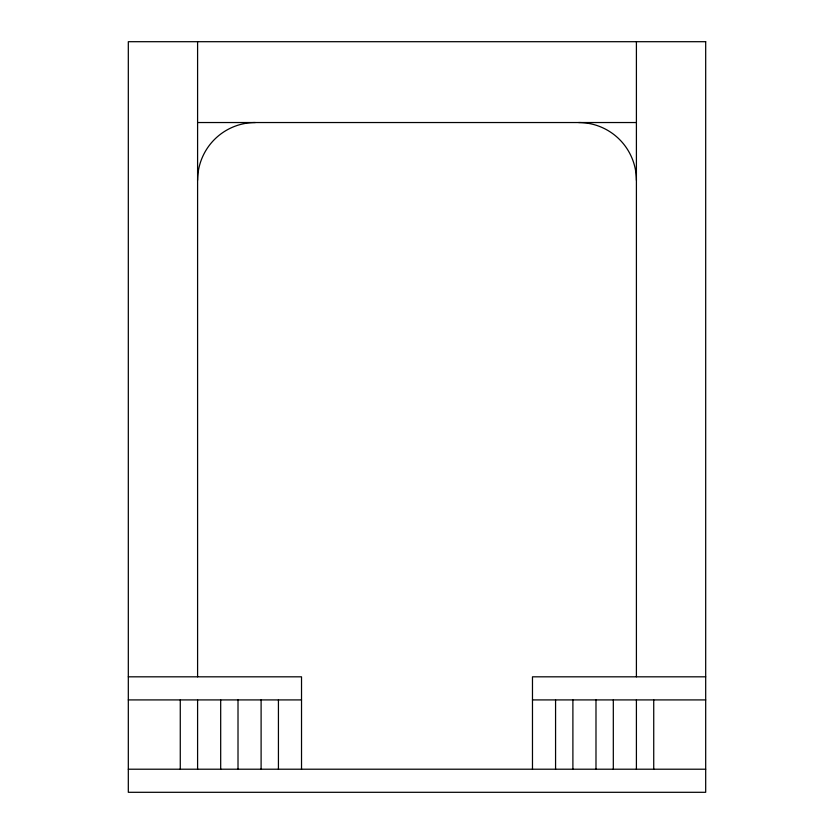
<?xml version="1.0" encoding="UTF-8"?>
<svg xmlns="http://www.w3.org/2000/svg" width="834" height="834" viewBox="0 0 834 834"><rect width="100%" height="100%" fill="white"/><g stroke="black" fill="none" stroke-linecap="round" stroke-linejoin="round"><path stroke-width="1.25" d="M197.595 122.535L636.405 122.535M128.311 676.822L301.522 676.822L301.522 769.209M705.689 676.822L532.478 676.822L532.478 769.209M128.311 699.914L301.522 699.914M532.478 699.914L705.689 699.914M128.311 769.209L705.689 769.209M653.731 699.914L653.731 769.209M636.405 41.7L636.405 676.822M636.405 699.914L636.405 769.209M613.313 699.914L613.313 769.209M595.987 699.914L595.987 769.209M572.895 699.914L572.895 769.209M555.569 699.914L555.569 769.209M278.431 699.914L278.431 769.209M261.105 699.914L261.105 769.209M238.013 699.914L238.013 769.209M220.687 699.914L220.687 769.209M197.595 41.7L197.595 676.822M197.595 699.914L197.595 769.209M180.269 699.914L180.269 769.209M197.595 180.269A57.734 57.734 0 0 1 255.329 122.535M578.671 122.535A57.734 57.734 0 0 1 636.405 180.269M705.689 41.7L128.311 41.7L128.311 792.3L705.689 792.3L705.689 41.7"/></g></svg>
